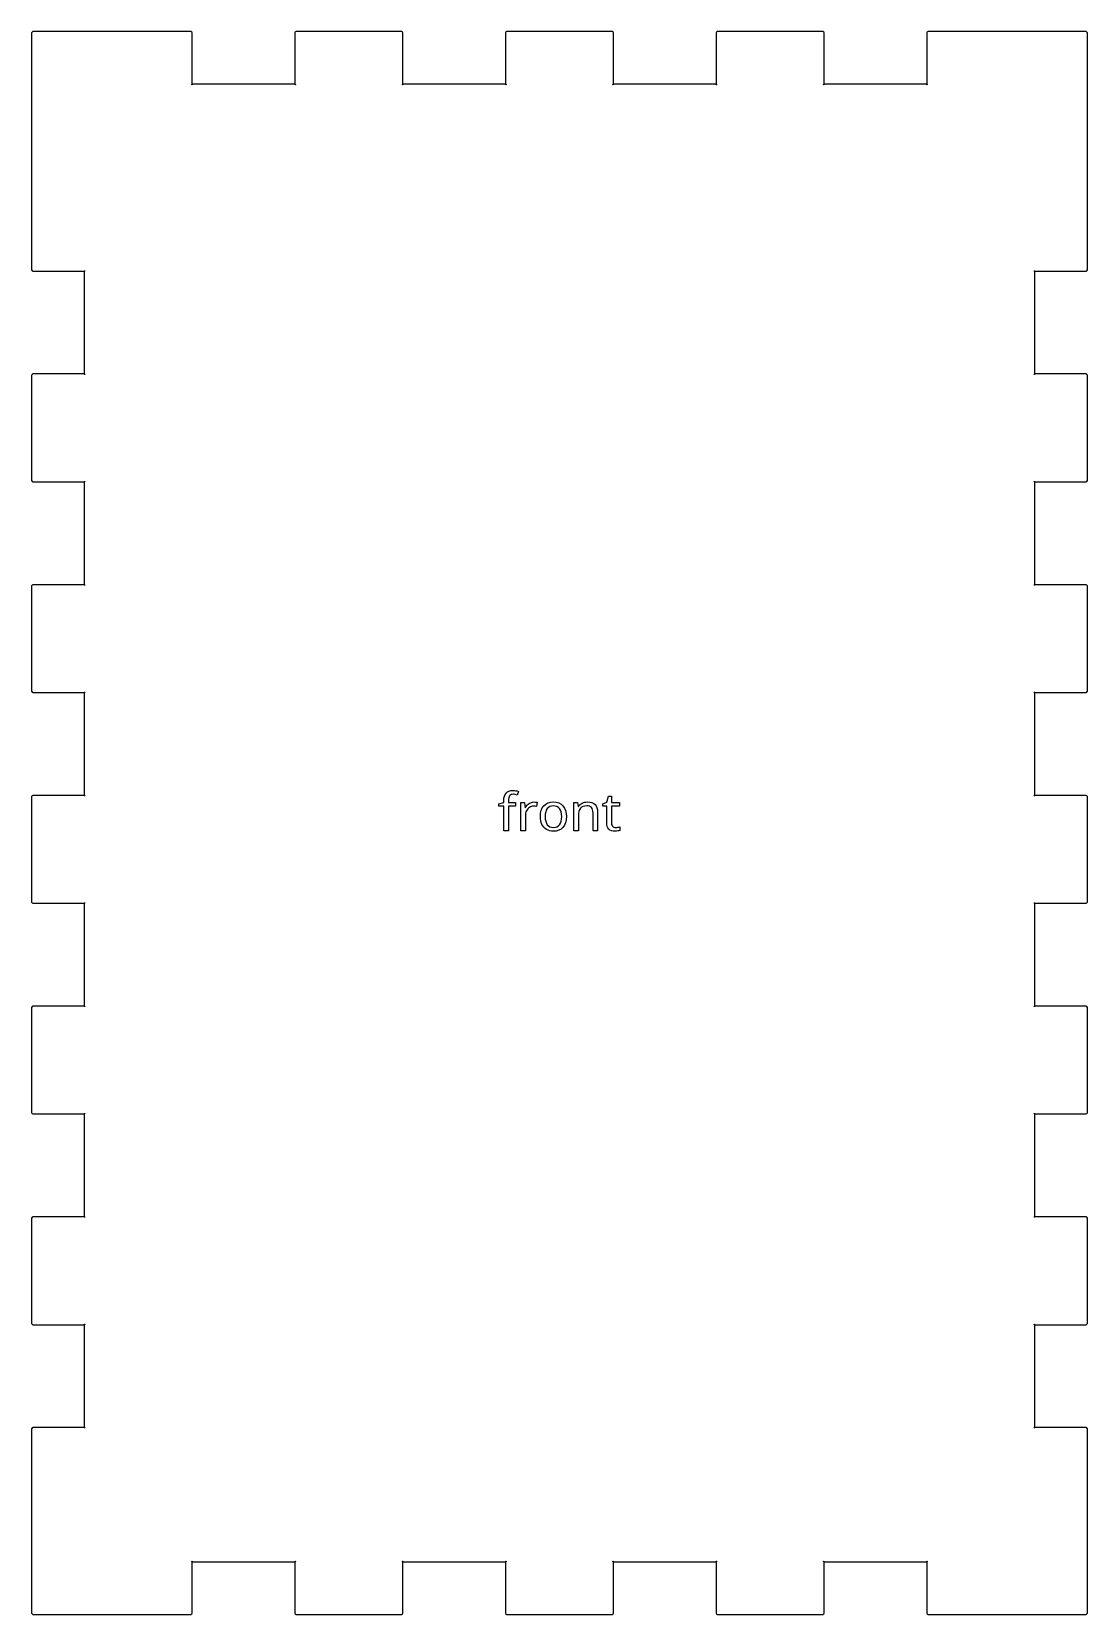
# Model space of a CAD drawing. Header units: millimetres. Extents: x 4 to 597, y 21 to 392.
# Drawn here: x 169.4 to 249.6, y 23.2 to 143.4 of the extents above; entities that cross this region are included whole.
import ezdxf

# ---------------------------------------------------------------- set-up
doc = ezdxf.new("R2010")
doc.units = ezdxf.units.MM
doc.layers.add('Layer_1', color=7, linetype='CONTINUOUS')

msp = doc.modelspace()

# ---------------------------------------------------------------- linework, layer by layer
at = {"layer": 'Layer_1', "color": 7}
for p, q in [((169.426, 143.252), (169.426, 139.252)), ((173.526, 143.352), (169.526, 143.352)), ((181.526, 143.352), (173.526, 143.352)), ((181.626, 139.352), (181.626, 143.252)), ((189.426, 143.252), (189.426, 139.352)), ((197.526, 143.352), (189.526, 143.352)), ((197.626, 139.352), (197.626, 143.252)), ((205.426, 143.252), (205.426, 139.352)), ((213.526, 143.352), (205.526, 143.352)), ((213.626, 139.352), (213.626, 143.252)), ((221.426, 143.252), (221.426, 139.352)), ((229.526, 143.352), (221.526, 143.352)), ((229.626, 139.352), (229.626, 143.252)), ((237.426, 143.252), (237.426, 139.352)), ((245.526, 143.352), (237.526, 143.352)), ((249.526, 143.352), (245.526, 143.352)), ((249.626, 139.252), (249.626, 143.252)), ((169.426, 139.252), (169.426, 125.252)), ((189.426, 139.352), (181.626, 139.352)), ((205.426, 139.352), (197.626, 139.352)), ((221.426, 139.352), (213.626, 139.352)), ((237.426, 139.352), (229.626, 139.352)), ((249.626, 125.252), (249.626, 139.252)), ((169.526, 125.152), (173.426, 125.152)), ((173.426, 125.152), (173.426, 117.352)), ((245.626, 117.352), (245.626, 125.152)), ((245.626, 125.152), (249.526, 125.152)), ((169.426, 117.252), (169.426, 109.252)), ((173.426, 117.352), (169.526, 117.352)), ((249.526, 117.352), (245.626, 117.352)), ((249.626, 109.252), (249.626, 117.252)), ((169.526, 109.152), (173.426, 109.152)), ((173.426, 109.152), (173.426, 101.352)), ((245.626, 101.352), (245.626, 109.152)), ((245.626, 109.152), (249.526, 109.152)), ((169.426, 101.252), (169.426, 93.252)), ((173.426, 101.352), (169.526, 101.352)), ((249.526, 101.352), (245.626, 101.352)), ((249.626, 93.252), (249.626, 101.252)), ((169.526, 93.152), (173.426, 93.152)), ((173.426, 93.152), (173.426, 85.352)), ((245.626, 85.352), (245.626, 93.152)), ((245.626, 93.152), (249.526, 93.152)), ((173.426, 85.352), (169.526, 85.352)), ((206.411742, 85.652), (206.317992, 85.376609)), ((249.526, 85.352), (245.626, 85.352)), ((169.426, 85.252), (169.426, 77.252)), ((204.923461, 84.698875), (205.298461, 84.819969)), ((204.923461, 84.534812), (204.923461, 84.698875)), ((205.298461, 84.534812), (204.923461, 84.534812)), ((205.298461, 84.819969), (205.298461, 84.943016)), ((205.298461, 82.663719), (205.298461, 84.534812)), ((206.191039, 84.534812), (205.650023, 84.534812)), ((205.650023, 84.534812), (205.650023, 82.663719)), ((205.650024, 84.946922), (205.650024, 84.80825)), ((205.650024, 84.80825), (206.19104, 84.80825)), ((206.19104, 84.80825), (206.191039, 84.534812)), ((206.579711, 82.663719), (206.579711, 84.80825)), ((206.579711, 84.80825), (206.868773, 84.80825)), ((206.868773, 84.80825), (206.907836, 84.415672)), ((206.907836, 84.415672), (206.923461, 84.415672)), ((207.579711, 84.847312), (207.579711, 84.847312)), ((207.831664, 84.823875), (207.788695, 84.499656)), ((210.612914, 82.663719), (210.612914, 84.80825)), ((210.612914, 84.80825), (210.896117, 84.80825)), ((210.896117, 84.80825), (210.948851, 84.515281)), ((210.948851, 84.515281), (210.968382, 84.515281)), ((212.81018, 84.702781), (213.11682, 84.843406)), ((212.81018, 84.534812), (212.81018, 84.702781)), ((213.112914, 84.534812), (212.81018, 84.534812)), ((213.112914, 83.286766), (213.112914, 84.534812)), ((213.11682, 84.843406), (213.257445, 85.300437)), ((213.257445, 85.300437), (213.46643, 85.300437)), ((213.46643, 85.300437), (213.46643, 84.80825)), ((213.46643, 84.80825), (214.08557, 84.80825)), ((214.08557, 84.534812), (213.46643, 84.534812)), ((213.46643, 84.534812), (213.46643, 83.296531)), ((214.08557, 84.80825), (214.08557, 84.534812)), ((249.626, 77.252), (249.626, 85.252)), ((206.931273, 83.80825), (206.931273, 82.663719)), ((208.437133, 83.739891), (208.437133, 83.739891)), ((210.056273, 83.739891), (210.056273, 83.739891)), ((210.964477, 83.775047), (210.964477, 82.663719)), ((212.073852, 82.663719), (212.073852, 84.034812)), ((212.421508, 84.060203), (212.421508, 82.663719)), ((214.101195, 82.956688), (214.101195, 82.687156)), ((205.650023, 82.663719), (205.298461, 82.663719)), ((206.931273, 82.663719), (206.579711, 82.663719)), ((210.964477, 82.663719), (210.612914, 82.663719)), ((212.421508, 82.663719), (212.073852, 82.663719)), ((213.802368, 82.911766), (213.802367, 82.911766)), ((169.526, 77.152), (173.426, 77.152)), ((173.426, 77.152), (173.426, 69.352)), ((245.626, 69.352), (245.626, 77.152)), ((245.626, 77.152), (249.526, 77.152)), ((169.426, 69.252), (169.426, 61.252)), ((173.426, 69.352), (169.526, 69.352)), ((249.526, 69.352), (245.626, 69.352)), ((249.626, 61.252), (249.626, 69.252)), ((169.526, 61.152), (173.426, 61.152)), ((173.426, 61.152), (173.426, 53.352)), ((245.626, 53.352), (245.626, 61.152)), ((245.626, 61.152), (249.526, 61.152)), ((169.426, 53.252), (169.426, 45.252)), ((173.426, 53.352), (169.526, 53.352)), ((249.526, 53.352), (245.626, 53.352)), ((249.626, 45.252), (249.626, 53.252)), ((169.526, 45.152), (173.426, 45.152)), ((173.426, 45.152), (173.426, 37.352)), ((245.626, 37.352), (245.626, 45.152)), ((245.626, 45.152), (249.526, 45.152)), ((173.426, 37.352), (169.526, 37.352)), ((249.526, 37.352), (245.626, 37.352)), ((169.426, 37.252), (169.426, 23.252)), ((249.626, 23.252), (249.626, 37.252)), ((181.626, 23.252), (181.626, 27.152)), ((181.626, 27.152), (189.426, 27.152)), ((189.426, 27.152), (189.426, 23.252)), ((197.626, 23.252), (197.626, 27.152)), ((197.626, 27.152), (205.426, 27.152)), ((205.426, 27.152), (205.426, 23.252)), ((213.626, 23.252), (213.626, 27.152)), ((213.626, 27.152), (221.426, 27.152)), ((221.426, 27.152), (221.426, 23.252)), ((229.626, 23.252), (229.626, 27.152)), ((229.626, 27.152), (237.426, 27.152)), ((237.426, 27.152), (237.426, 23.252)), ((169.526, 23.152), (173.526, 23.152)), ((173.526, 23.152), (181.526, 23.152)), ((189.526, 23.152), (197.526, 23.152)), ((205.526, 23.152), (213.526, 23.152)), ((221.526, 23.152), (229.526, 23.152)), ((237.526, 23.152), (245.526, 23.152)), ((245.526, 23.152), (249.526, 23.152))]:
    msp.add_line(p, q, dxfattribs=at)
for points in [[(169.526, 143.352), (169.471, 143.352), (169.426, 143.307), (169.426, 143.252)], [(181.626, 143.252), (181.626, 143.307), (181.581, 143.352), (181.526, 143.352)], [(189.526, 143.352), (189.471, 143.352), (189.426, 143.307), (189.426, 143.252)], [(197.626, 143.252), (197.626, 143.307), (197.581, 143.352), (197.526, 143.352)], [(205.526, 143.352), (205.471, 143.352), (205.426, 143.307), (205.426, 143.252)], [(213.626, 143.252), (213.626, 143.307), (213.581, 143.352), (213.526, 143.352)], [(221.526, 143.352), (221.471, 143.352), (221.426, 143.307), (221.426, 143.252)], [(229.626, 143.252), (229.626, 143.307), (229.581, 143.352), (229.526, 143.352)], [(237.526, 143.352), (237.471, 143.352), (237.426, 143.307), (237.426, 143.252)], [(249.626, 143.252), (249.626, 143.307), (249.581, 143.352), (249.526, 143.352)], [(181.626, 139.352), (181.526, 139.352), (181.626, 139.252), (181.626, 139.352)], [(189.426, 139.352), (189.426, 139.252), (189.526, 139.352), (189.426, 139.352)], [(197.626, 139.352), (197.526, 139.352), (197.626, 139.252), (197.626, 139.352)], [(205.426, 139.352), (205.426, 139.252), (205.526, 139.352), (205.426, 139.352)], [(213.626, 139.352), (213.526, 139.352), (213.626, 139.252), (213.626, 139.352)], [(221.426, 139.352), (221.426, 139.252), (221.526, 139.352), (221.426, 139.352)], [(229.626, 139.352), (229.526, 139.352), (229.626, 139.252), (229.626, 139.352)], [(237.426, 139.352), (237.426, 139.252), (237.526, 139.352), (237.426, 139.352)], [(169.426, 125.252), (169.426, 125.197), (169.471, 125.152), (169.526, 125.152)], [(173.426, 125.152), (173.526, 125.152), (173.426, 125.252), (173.426, 125.152)], [(245.626, 125.152), (245.626, 125.252), (245.526, 125.152), (245.626, 125.152)], [(249.526, 125.152), (249.581, 125.152), (249.626, 125.197), (249.626, 125.252)], [(169.526, 117.352), (169.471, 117.352), (169.426, 117.307), (169.426, 117.252)], [(173.426, 117.352), (173.426, 117.252), (173.526, 117.352), (173.426, 117.352)], [(245.626, 117.352), (245.526, 117.352), (245.626, 117.252), (245.626, 117.352)], [(249.626, 117.252), (249.626, 117.307), (249.581, 117.352), (249.526, 117.352)], [(169.426, 109.252), (169.426, 109.197), (169.471, 109.152), (169.526, 109.152)], [(173.426, 109.152), (173.526, 109.152), (173.426, 109.252), (173.426, 109.152)], [(245.626, 109.152), (245.626, 109.252), (245.526, 109.152), (245.626, 109.152)], [(249.526, 109.152), (249.581, 109.152), (249.626, 109.197), (249.626, 109.252)], [(169.526, 101.352), (169.471, 101.352), (169.426, 101.307), (169.426, 101.252)], [(173.426, 101.352), (173.426, 101.252), (173.526, 101.352), (173.426, 101.352)], [(245.626, 101.352), (245.526, 101.352), (245.626, 101.252), (245.626, 101.352)], [(249.626, 101.252), (249.626, 101.307), (249.581, 101.352), (249.526, 101.352)], [(169.426, 93.252), (169.426, 93.197), (169.471, 93.152), (169.526, 93.152)], [(173.426, 93.152), (173.526, 93.152), (173.426, 93.252), (173.426, 93.152)], [(245.626, 93.152), (245.626, 93.252), (245.526, 93.152), (245.626, 93.152)], [(249.526, 93.152), (249.581, 93.152), (249.626, 93.197), (249.626, 93.252)], [(169.526, 85.352), (169.471, 85.352), (169.426, 85.307), (169.426, 85.252)], [(173.426, 85.352), (173.426, 85.252), (173.526, 85.352), (173.426, 85.352)], [(205.298461, 84.943016), (205.298461, 85.203432), (205.355102, 85.398745), (205.468383, 85.528953)], [(205.468383, 85.528953), (205.582966, 85.659161), (205.758747, 85.724266), (205.995727, 85.724266)], [(205.999633, 85.435203), (205.881143, 85.435203), (205.793253, 85.396141), (205.735961, 85.318016)], [(205.995727, 85.724266), (206.132445, 85.724266), (206.271117, 85.700177), (206.411742, 85.652)], [(206.317992, 85.376609), (206.196898, 85.415672), (206.090779, 85.435203), (205.999633, 85.435203)], [(245.626, 85.352), (245.526, 85.352), (245.626, 85.252), (245.626, 85.352)], [(249.626, 85.252), (249.626, 85.307), (249.581, 85.352), (249.526, 85.352)], [(205.735961, 85.318016), (205.67867, 85.239891), (205.650024, 85.116193), (205.650024, 84.946922)], [(206.923461, 84.415672), (207.005493, 84.557599), (207.102498, 84.665021), (207.214477, 84.737937)], [(207.013305, 84.173484), (206.958617, 84.064109), (206.931273, 83.942365), (206.931273, 83.80825)], [(207.239867, 84.43325), (207.143513, 84.37075), (207.067992, 84.284161), (207.013305, 84.173484)], [(207.214477, 84.737937), (207.326456, 84.810854), (207.448201, 84.847312), (207.579711, 84.847312)], [(207.556273, 84.527), (207.442992, 84.527), (207.337523, 84.49575), (207.239867, 84.43325)], [(207.788695, 84.499656), (207.709268, 84.517885), (207.631794, 84.527), (207.556273, 84.527)], [(207.579711, 84.847312), (207.674763, 84.847312), (207.758747, 84.8395), (207.831664, 84.823875)], [(208.073852, 83.739891), (208.073852, 84.088849), (208.161091, 84.360333), (208.33557, 84.554344)], [(208.33557, 84.554344), (208.510049, 84.749656), (208.754841, 84.847312), (209.069945, 84.847312)], [(209.06018, 84.552391), (208.644815, 84.552391), (208.437133, 84.281557), (208.437133, 83.739891)], [(209.530883, 84.347312), (209.424112, 84.484031), (209.267211, 84.552391), (209.06018, 84.552391)], [(209.069945, 84.847312), (209.372029, 84.847312), (209.611612, 84.747703), (209.788695, 84.548484)], [(209.692992, 83.739891), (209.692992, 84.009422), (209.638956, 84.211896), (209.530883, 84.347312)], [(209.788695, 84.548484), (209.967081, 84.350568), (210.056273, 84.081036), (210.056273, 83.739891)], [(211.112914, 84.368797), (211.013956, 84.247703), (210.964477, 84.049786), (210.964477, 83.775047)], [(210.968382, 84.515281), (211.034789, 84.62075), (211.127888, 84.70213), (211.24768, 84.759422)], [(211.593383, 84.552391), (211.373331, 84.552391), (211.213174, 84.491193), (211.112914, 84.368797)], [(211.24768, 84.759422), (211.367471, 84.818016), (211.499633, 84.847312), (211.644164, 84.847312)], [(211.956664, 84.423484), (211.879841, 84.509422), (211.758747, 84.552391), (211.593383, 84.552391)], [(211.644164, 84.847312), (211.907185, 84.847312), (212.102497, 84.78351), (212.230102, 84.655906)], [(212.073852, 84.034812), (212.073852, 84.209292), (212.034789, 84.338849), (211.956664, 84.423484)], [(212.230102, 84.655906), (212.357706, 84.528302), (212.421508, 84.329734), (212.421508, 84.060203)], [(208.194945, 83.150047), (208.114216, 83.319318), (208.073852, 83.515932), (208.073852, 83.739891)], [(208.540648, 82.759422), (208.390909, 82.850568), (208.275674, 82.980776), (208.194945, 83.150047)], [(208.437133, 83.739891), (208.437133, 83.470359), (208.489867, 83.265281), (208.595336, 83.124656)], [(208.595336, 83.124656), (208.702107, 82.985333), (208.859008, 82.915672), (209.066039, 82.915672)], [(209.066039, 82.915672), (209.270466, 82.915672), (209.426065, 82.985333), (209.532836, 83.124656)], [(209.532836, 83.124656), (209.639607, 83.265281), (209.692992, 83.470359), (209.692992, 83.739891)], [(210.056273, 83.739891), (210.056273, 83.38963), (209.967732, 83.116193), (209.790648, 82.919578)], [(213.74182, 82.624656), (213.322549, 82.624656), (213.112914, 82.845359), (213.112914, 83.286766)], [(213.46643, 83.296531), (213.46643, 83.172833), (213.495727, 83.077781), (213.554321, 83.011375)], [(213.554321, 83.011375), (213.614217, 82.944969), (213.696899, 82.911766), (213.802368, 82.911766)], [(213.962523, 82.925438), (214.023721, 82.934552), (214.069945, 82.944969), (214.101195, 82.956688)], [(209.056273, 82.624656), (208.862263, 82.624656), (208.690388, 82.669578), (208.540648, 82.759422)], [(209.790648, 82.919578), (209.613565, 82.722963), (209.368773, 82.624656), (209.056273, 82.624656)], [(213.948852, 82.64614), (213.881143, 82.631818), (213.812133, 82.624656), (213.74182, 82.624656)], [(213.802367, 82.911766), (213.84794, 82.911766), (213.901325, 82.916323), (213.962523, 82.925438)], [(214.101195, 82.687156), (214.068643, 82.672834), (214.017862, 82.659162), (213.948852, 82.64614)], [(169.426, 77.252), (169.426, 77.197), (169.471, 77.152), (169.526, 77.152)], [(173.426, 77.152), (173.526, 77.152), (173.426, 77.252), (173.426, 77.152)], [(245.626, 77.152), (245.626, 77.252), (245.526, 77.152), (245.626, 77.152)], [(249.526, 77.152), (249.581, 77.152), (249.626, 77.197), (249.626, 77.252)], [(169.526, 69.352), (169.471, 69.352), (169.426, 69.307), (169.426, 69.252)], [(173.426, 69.352), (173.426, 69.252), (173.526, 69.352), (173.426, 69.352)], [(245.626, 69.352), (245.526, 69.352), (245.626, 69.252), (245.626, 69.352)], [(249.626, 69.252), (249.626, 69.307), (249.581, 69.352), (249.526, 69.352)], [(169.426, 61.252), (169.426, 61.197), (169.471, 61.152), (169.526, 61.152)], [(173.426, 61.152), (173.526, 61.152), (173.426, 61.252), (173.426, 61.152)], [(245.626, 61.152), (245.626, 61.252), (245.526, 61.152), (245.626, 61.152)], [(249.526, 61.152), (249.581, 61.152), (249.626, 61.197), (249.626, 61.252)], [(169.526, 53.352), (169.471, 53.352), (169.426, 53.307), (169.426, 53.252)], [(173.426, 53.352), (173.426, 53.252), (173.526, 53.352), (173.426, 53.352)], [(245.626, 53.352), (245.526, 53.352), (245.626, 53.252), (245.626, 53.352)], [(249.626, 53.252), (249.626, 53.307), (249.581, 53.352), (249.526, 53.352)], [(169.426, 45.252), (169.426, 45.197), (169.471, 45.152), (169.526, 45.152)], [(173.426, 45.152), (173.526, 45.152), (173.426, 45.252), (173.426, 45.152)], [(245.626, 45.152), (245.626, 45.252), (245.526, 45.152), (245.626, 45.152)], [(249.526, 45.152), (249.581, 45.152), (249.626, 45.197), (249.626, 45.252)], [(169.526, 37.352), (169.471, 37.352), (169.426, 37.307), (169.426, 37.252)], [(173.426, 37.352), (173.426, 37.252), (173.526, 37.352), (173.426, 37.352)], [(245.626, 37.352), (245.526, 37.352), (245.626, 37.252), (245.626, 37.352)], [(249.626, 37.252), (249.626, 37.307), (249.581, 37.352), (249.526, 37.352)], [(181.626, 27.152), (181.626, 27.252), (181.526, 27.152), (181.626, 27.152)], [(189.426, 27.152), (189.526, 27.152), (189.426, 27.252), (189.426, 27.152)], [(197.626, 27.152), (197.626, 27.252), (197.526, 27.152), (197.626, 27.152)], [(205.426, 27.152), (205.526, 27.152), (205.426, 27.252), (205.426, 27.152)], [(213.626, 27.152), (213.626, 27.252), (213.526, 27.152), (213.626, 27.152)], [(221.426, 27.152), (221.526, 27.152), (221.426, 27.252), (221.426, 27.152)], [(229.626, 27.152), (229.626, 27.252), (229.526, 27.152), (229.626, 27.152)], [(237.426, 27.152), (237.526, 27.152), (237.426, 27.252), (237.426, 27.152)], [(169.426, 23.252), (169.426, 23.197), (169.471, 23.152), (169.526, 23.152)], [(181.526, 23.152), (181.581, 23.152), (181.626, 23.197), (181.626, 23.252)], [(189.426, 23.252), (189.426, 23.197), (189.471, 23.152), (189.526, 23.152)], [(197.526, 23.152), (197.581, 23.152), (197.626, 23.197), (197.626, 23.252)], [(205.426, 23.252), (205.426, 23.197), (205.471, 23.152), (205.526, 23.152)], [(213.526, 23.152), (213.581, 23.152), (213.626, 23.197), (213.626, 23.252)], [(221.426, 23.252), (221.426, 23.197), (221.471, 23.152), (221.526, 23.152)], [(229.526, 23.152), (229.581, 23.152), (229.626, 23.197), (229.626, 23.252)], [(237.426, 23.252), (237.426, 23.197), (237.471, 23.152), (237.526, 23.152)], [(249.526, 23.152), (249.581, 23.152), (249.626, 23.197), (249.626, 23.252)]]:
    msp.add_open_spline(points, degree=3, dxfattribs=at)

doc.saveas('drawing.dxf')
